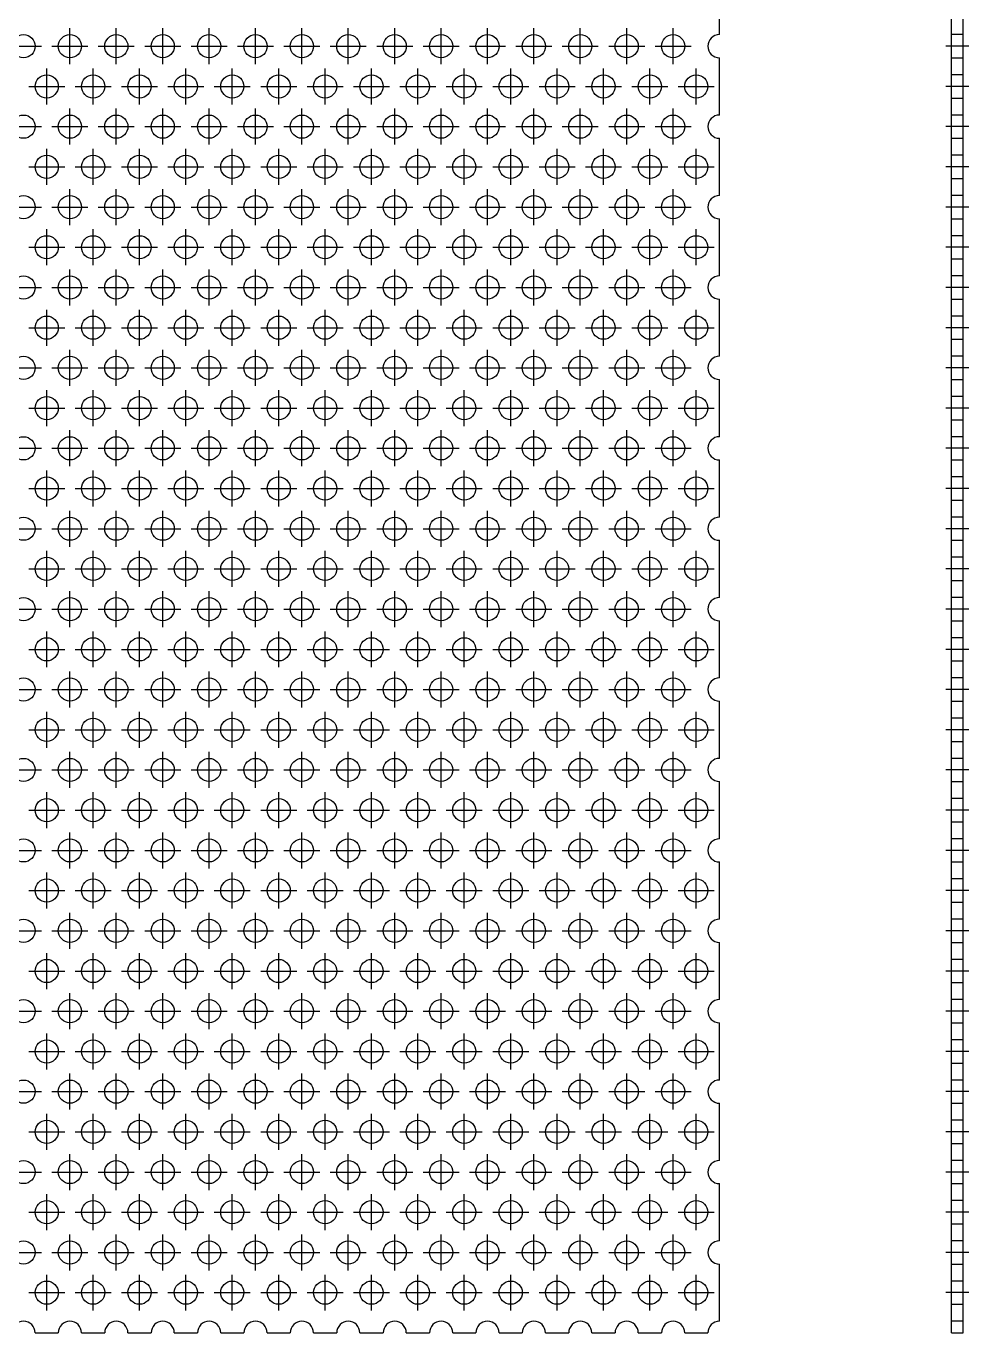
# Model space of a CAD drawing. Extents: x 0 to 161, y -8 to 124.
# Drawn here: x 120.1 to 160.8, y 10 to 66.3 of the extents above; entities that cross this region are included whole.
import ezdxf

# ---------------------------------------------------------------- set-up
doc = ezdxf.new("R2010")
doc.units = 0
doc.header["$LTSCALE"] = 0.5
doc.linetypes.add('CENTER', pattern=[50.8, 31.75, -6.35, 6.35, -6.35])
doc.linetypes.add('DASHED', pattern=[19.05, 12.7, -6.35])
for name, color, linetype in [('MSM_CENTER', 1, 'CENTER'), ('MSM_CONTINUOUS', 7, 'CONTINUOUS'), ('MSM_DASHED', 4, 'DASHED')]:
    doc.layers.add(name, color=color, linetype=linetype)

msp = doc.modelspace()

# ---------------------------------------------------------------- linework, layer by layer
at = {"layer": 'MSM_CENTER'}
for p, q in [((122, 64.651), (122, 66.201)), ((124, 64.651), (124, 66.201)), ((126, 64.651), (126, 66.201)), ((128, 64.651), (128, 66.201)), ((130, 64.651), (130, 66.201)), ((132, 64.651), (132, 66.201)), ((134, 64.651), (134, 66.201)), ((136, 64.651), (136, 66.201)), ((138, 64.651), (138, 66.201)), ((140, 64.651), (140, 66.201)), ((142, 64.651), (142, 66.201)), ((144, 64.651), (144, 66.201)), ((146, 64.651), (146, 66.201)), ((148, 64.651), (148, 66.201)), ((119.225, 65.426), (120.775, 65.426)), ((121.225, 65.426), (122.775, 65.426)), ((123.225, 65.426), (124.775, 65.426)), ((125.225, 65.426), (126.775, 65.426)), ((127.225, 65.426), (128.775, 65.426)), ((129.225, 65.426), (130.775, 65.426)), ((131.225, 65.426), (132.775, 65.426)), ((133.225, 65.426), (134.775, 65.426)), ((135.225, 65.426), (136.775, 65.426)), ((137.225, 65.426), (138.775, 65.426)), ((139.225, 65.426), (140.775, 65.426)), ((141.225, 65.426), (142.775, 65.426)), ((143.225, 65.426), (144.775, 65.426)), ((145.225, 65.426), (146.775, 65.426)), ((147.225, 65.426), (148.775, 65.426)), ((160.75, 65.426), (159.75, 65.426)), ((121, 62.919), (121, 64.469)), ((123, 62.919), (123, 64.469)), ((125, 62.919), (125, 64.469)), ((127, 62.919), (127, 64.469)), ((129, 62.919), (129, 64.469)), ((131, 62.919), (131, 64.469)), ((133, 62.919), (133, 64.469)), ((135, 62.919), (135, 64.469)), ((137, 62.919), (137, 64.469)), ((139, 62.919), (139, 64.469)), ((141, 62.919), (141, 64.469)), ((143, 62.919), (143, 64.469)), ((145, 62.919), (145, 64.469)), ((147, 62.919), (147, 64.469)), ((149, 62.919), (149, 64.469)), ((120.225, 63.694), (121.775, 63.694)), ((122.225, 63.694), (123.775, 63.694)), ((124.225, 63.694), (125.775, 63.694)), ((126.225, 63.694), (127.775, 63.694)), ((128.225, 63.694), (129.775, 63.694)), ((130.225, 63.694), (131.775, 63.694)), ((132.225, 63.694), (133.775, 63.694)), ((134.225, 63.694), (135.775, 63.694)), ((136.225, 63.694), (137.775, 63.694)), ((138.225, 63.694), (139.775, 63.694)), ((140.225, 63.694), (141.775, 63.694)), ((142.225, 63.694), (143.775, 63.694)), ((144.225, 63.694), (145.775, 63.694)), ((146.225, 63.694), (147.775, 63.694)), ((148.225, 63.694), (149.775, 63.694)), ((160.75, 63.694), (159.75, 63.694)), ((122, 61.187), (122, 62.737)), ((124, 61.187), (124, 62.737)), ((126, 61.187), (126, 62.737)), ((128, 61.187), (128, 62.737)), ((130, 61.187), (130, 62.737)), ((132, 61.187), (132, 62.737)), ((134, 61.187), (134, 62.737)), ((136, 61.187), (136, 62.737)), ((138, 61.187), (138, 62.737)), ((140, 61.187), (140, 62.737)), ((142, 61.187), (142, 62.737)), ((144, 61.187), (144, 62.737)), ((146, 61.187), (146, 62.737)), ((148, 61.187), (148, 62.737)), ((119.225, 61.962), (120.775, 61.962)), ((121.225, 61.962), (122.775, 61.962)), ((123.225, 61.962), (124.775, 61.962)), ((125.225, 61.962), (126.775, 61.962)), ((127.225, 61.962), (128.775, 61.962)), ((129.225, 61.962), (130.775, 61.962)), ((131.225, 61.962), (132.775, 61.962)), ((133.225, 61.962), (134.775, 61.962)), ((135.225, 61.962), (136.775, 61.962)), ((137.225, 61.962), (138.775, 61.962)), ((139.225, 61.962), (140.775, 61.962)), ((141.225, 61.962), (142.775, 61.962)), ((143.225, 61.962), (144.775, 61.962)), ((145.225, 61.962), (146.775, 61.962)), ((147.225, 61.962), (148.775, 61.962)), ((160.75, 61.962), (159.75, 61.962)), ((121, 59.454), (121, 61.004)), ((123, 59.454), (123, 61.004)), ((125, 59.454), (125, 61.004)), ((127, 59.454), (127, 61.004)), ((129, 59.454), (129, 61.004)), ((131, 59.454), (131, 61.004)), ((133, 59.454), (133, 61.004)), ((135, 59.454), (135, 61.004)), ((137, 59.454), (137, 61.004)), ((139, 59.454), (139, 61.004)), ((141, 59.454), (141, 61.004)), ((143, 59.454), (143, 61.004)), ((145, 59.454), (145, 61.004)), ((147, 59.454), (147, 61.004)), ((149, 59.454), (149, 61.004)), ((120.225, 60.229), (121.775, 60.229)), ((122.225, 60.229), (123.775, 60.229)), ((124.225, 60.229), (125.775, 60.229)), ((126.225, 60.229), (127.775, 60.229)), ((128.225, 60.229), (129.775, 60.229)), ((130.225, 60.229), (131.775, 60.229)), ((132.225, 60.229), (133.775, 60.229)), ((134.225, 60.229), (135.775, 60.229)), ((136.225, 60.229), (137.775, 60.229)), ((138.225, 60.229), (139.775, 60.229)), ((140.225, 60.229), (141.775, 60.229)), ((142.225, 60.229), (143.775, 60.229)), ((144.225, 60.229), (145.775, 60.229)), ((146.225, 60.229), (147.775, 60.229)), ((148.225, 60.229), (149.775, 60.229)), ((160.75, 60.229), (159.75, 60.229)), ((122, 57.722), (122, 59.272)), ((124, 57.722), (124, 59.272)), ((126, 57.722), (126, 59.272)), ((128, 57.722), (128, 59.272)), ((130, 57.722), (130, 59.272)), ((132, 57.722), (132, 59.272)), ((134, 57.722), (134, 59.272)), ((136, 57.722), (136, 59.272)), ((138, 57.722), (138, 59.272)), ((140, 57.722), (140, 59.272)), ((142, 57.722), (142, 59.272)), ((144, 57.722), (144, 59.272)), ((146, 57.722), (146, 59.272)), ((148, 57.722), (148, 59.272)), ((119.225, 58.497), (120.775, 58.497)), ((121.225, 58.497), (122.775, 58.497)), ((123.225, 58.497), (124.775, 58.497)), ((125.225, 58.497), (126.775, 58.497)), ((127.225, 58.497), (128.775, 58.497)), ((129.225, 58.497), (130.775, 58.497)), ((131.225, 58.497), (132.775, 58.497)), ((133.225, 58.497), (134.775, 58.497)), ((135.225, 58.497), (136.775, 58.497)), ((137.225, 58.497), (138.775, 58.497)), ((139.225, 58.497), (140.775, 58.497)), ((141.225, 58.497), (142.775, 58.497)), ((143.225, 58.497), (144.775, 58.497)), ((145.225, 58.497), (146.775, 58.497)), ((147.225, 58.497), (148.775, 58.497)), ((160.75, 58.497), (159.75, 58.497)), ((121, 55.99), (121, 57.54)), ((123, 55.99), (123, 57.54)), ((125, 55.99), (125, 57.54)), ((127, 55.99), (127, 57.54)), ((129, 55.99), (129, 57.54)), ((131, 55.99), (131, 57.54)), ((133, 55.99), (133, 57.54)), ((135, 55.99), (135, 57.54)), ((137, 55.99), (137, 57.54)), ((139, 55.99), (139, 57.54)), ((141, 55.99), (141, 57.54)), ((143, 55.99), (143, 57.54)), ((145, 55.99), (145, 57.54)), ((147, 55.99), (147, 57.54)), ((149, 55.99), (149, 57.54)), ((120.225, 56.765), (121.775, 56.765)), ((122.225, 56.765), (123.775, 56.765)), ((124.225, 56.765), (125.775, 56.765)), ((126.225, 56.765), (127.775, 56.765)), ((128.225, 56.765), (129.775, 56.765)), ((130.225, 56.765), (131.775, 56.765)), ((132.225, 56.765), (133.775, 56.765)), ((134.225, 56.765), (135.775, 56.765)), ((136.225, 56.765), (137.775, 56.765)), ((138.225, 56.765), (139.775, 56.765)), ((140.225, 56.765), (141.775, 56.765)), ((142.225, 56.765), (143.775, 56.765)), ((144.225, 56.765), (145.775, 56.765)), ((146.225, 56.765), (147.775, 56.765)), ((148.225, 56.765), (149.775, 56.765)), ((160.75, 56.765), (159.75, 56.765)), ((122, 54.258), (122, 55.808)), ((124, 54.258), (124, 55.808)), ((126, 54.258), (126, 55.808)), ((128, 54.258), (128, 55.808)), ((130, 54.258), (130, 55.808)), ((132, 54.258), (132, 55.808)), ((134, 54.258), (134, 55.808)), ((136, 54.258), (136, 55.808)), ((138, 54.258), (138, 55.808)), ((140, 54.258), (140, 55.808)), ((142, 54.258), (142, 55.808)), ((144, 54.258), (144, 55.808)), ((146, 54.258), (146, 55.808)), ((148, 54.258), (148, 55.808)), ((119.225, 55.033), (120.775, 55.033)), ((121.225, 55.033), (122.775, 55.033)), ((123.225, 55.033), (124.775, 55.033)), ((125.225, 55.033), (126.775, 55.033)), ((127.225, 55.033), (128.775, 55.033)), ((129.225, 55.033), (130.775, 55.033)), ((131.225, 55.033), (132.775, 55.033)), ((133.225, 55.033), (134.775, 55.033)), ((135.225, 55.033), (136.775, 55.033)), ((137.225, 55.033), (138.775, 55.033)), ((139.225, 55.033), (140.775, 55.033)), ((141.225, 55.033), (142.775, 55.033)), ((143.225, 55.033), (144.775, 55.033)), ((145.225, 55.033), (146.775, 55.033)), ((147.225, 55.033), (148.775, 55.033)), ((160.75, 55.033), (159.75, 55.033)), ((121, 52.526), (121, 54.076)), ((123, 52.526), (123, 54.076)), ((125, 52.526), (125, 54.076)), ((127, 52.526), (127, 54.076)), ((129, 52.526), (129, 54.076)), ((131, 52.526), (131, 54.076)), ((133, 52.526), (133, 54.076)), ((135, 52.526), (135, 54.076)), ((137, 52.526), (137, 54.076)), ((139, 52.526), (139, 54.076)), ((141, 52.526), (141, 54.076)), ((143, 52.526), (143, 54.076)), ((145, 52.526), (145, 54.076)), ((147, 52.526), (147, 54.076)), ((149, 52.526), (149, 54.076)), ((120.225, 53.301), (121.775, 53.301)), ((122.225, 53.301), (123.775, 53.301)), ((124.225, 53.301), (125.775, 53.301)), ((126.225, 53.301), (127.775, 53.301)), ((128.225, 53.301), (129.775, 53.301)), ((130.225, 53.301), (131.775, 53.301)), ((132.225, 53.301), (133.775, 53.301)), ((134.225, 53.301), (135.775, 53.301)), ((136.225, 53.301), (137.775, 53.301)), ((138.225, 53.301), (139.775, 53.301)), ((140.225, 53.301), (141.775, 53.301)), ((142.225, 53.301), (143.775, 53.301)), ((144.225, 53.301), (145.775, 53.301)), ((146.225, 53.301), (147.775, 53.301)), ((148.225, 53.301), (149.775, 53.301)), ((160.75, 53.301), (159.75, 53.301)), ((122, 50.794), (122, 52.344)), ((124, 50.794), (124, 52.344)), ((126, 50.794), (126, 52.344)), ((128, 50.794), (128, 52.344)), ((130, 50.794), (130, 52.344)), ((132, 50.794), (132, 52.344)), ((134, 50.794), (134, 52.344)), ((136, 50.794), (136, 52.344)), ((138, 50.794), (138, 52.344)), ((140, 50.794), (140, 52.344)), ((142, 50.794), (142, 52.344)), ((144, 50.794), (144, 52.344)), ((146, 50.794), (146, 52.344)), ((148, 50.794), (148, 52.344)), ((119.225, 51.569), (120.775, 51.569)), ((121.225, 51.569), (122.775, 51.569)), ((123.225, 51.569), (124.775, 51.569)), ((125.225, 51.569), (126.775, 51.569)), ((127.225, 51.569), (128.775, 51.569)), ((129.225, 51.569), (130.775, 51.569)), ((131.225, 51.569), (132.775, 51.569)), ((133.225, 51.569), (134.775, 51.569)), ((135.225, 51.569), (136.775, 51.569)), ((137.225, 51.569), (138.775, 51.569)), ((139.225, 51.569), (140.775, 51.569)), ((141.225, 51.569), (142.775, 51.569)), ((143.225, 51.569), (144.775, 51.569)), ((145.225, 51.569), (146.775, 51.569)), ((147.225, 51.569), (148.775, 51.569)), ((160.75, 51.569), (159.75, 51.569)), ((121, 49.062), (121, 50.612)), ((123, 49.062), (123, 50.612)), ((125, 49.062), (125, 50.612)), ((127, 49.062), (127, 50.612)), ((129, 49.062), (129, 50.612)), ((131, 49.062), (131, 50.612)), ((133, 49.062), (133, 50.612)), ((135, 49.062), (135, 50.612)), ((137, 49.062), (137, 50.612)), ((139, 49.062), (139, 50.612)), ((141, 49.062), (141, 50.612)), ((143, 49.062), (143, 50.612)), ((145, 49.062), (145, 50.612)), ((147, 49.062), (147, 50.612)), ((149, 49.062), (149, 50.612)), ((120.225, 49.837), (121.775, 49.837)), ((122.225, 49.837), (123.775, 49.837)), ((124.225, 49.837), (125.775, 49.837)), ((126.225, 49.837), (127.775, 49.837)), ((128.225, 49.837), (129.775, 49.837)), ((130.225, 49.837), (131.775, 49.837)), ((132.225, 49.837), (133.775, 49.837)), ((134.225, 49.837), (135.775, 49.837)), ((136.225, 49.837), (137.775, 49.837)), ((138.225, 49.837), (139.775, 49.837)), ((140.225, 49.837), (141.775, 49.837)), ((142.225, 49.837), (143.775, 49.837)), ((144.225, 49.837), (145.775, 49.837)), ((146.225, 49.837), (147.775, 49.837)), ((148.225, 49.837), (149.775, 49.837)), ((160.75, 49.837), (159.75, 49.837)), ((122, 47.33), (122, 48.88)), ((124, 47.33), (124, 48.88)), ((126, 47.33), (126, 48.88)), ((128, 47.33), (128, 48.88)), ((130, 47.33), (130, 48.88)), ((132, 47.33), (132, 48.88)), ((134, 47.33), (134, 48.88)), ((136, 47.33), (136, 48.88)), ((138, 47.33), (138, 48.88)), ((140, 47.33), (140, 48.88)), ((142, 47.33), (142, 48.88)), ((144, 47.33), (144, 48.88)), ((146, 47.33), (146, 48.88)), ((148, 47.33), (148, 48.88)), ((119.225, 48.105), (120.775, 48.105)), ((121.225, 48.105), (122.775, 48.105)), ((123.225, 48.105), (124.775, 48.105)), ((125.225, 48.105), (126.775, 48.105)), ((127.225, 48.105), (128.775, 48.105)), ((129.225, 48.105), (130.775, 48.105)), ((131.225, 48.105), (132.775, 48.105)), ((133.225, 48.105), (134.775, 48.105)), ((135.225, 48.105), (136.775, 48.105)), ((137.225, 48.105), (138.775, 48.105)), ((139.225, 48.105), (140.775, 48.105)), ((141.225, 48.105), (142.775, 48.105)), ((143.225, 48.105), (144.775, 48.105)), ((145.225, 48.105), (146.775, 48.105)), ((147.225, 48.105), (148.775, 48.105)), ((160.75, 48.105), (159.75, 48.105)), ((121, 45.598), (121, 47.148)), ((123, 45.598), (123, 47.148)), ((125, 45.598), (125, 47.148)), ((127, 45.598), (127, 47.148)), ((129, 45.598), (129, 47.148)), ((131, 45.598), (131, 47.148)), ((133, 45.598), (133, 47.148)), ((135, 45.598), (135, 47.148)), ((137, 45.598), (137, 47.148)), ((139, 45.598), (139, 47.148)), ((141, 45.598), (141, 47.148)), ((143, 45.598), (143, 47.148)), ((145, 45.598), (145, 47.148)), ((147, 45.598), (147, 47.148)), ((149, 45.598), (149, 47.148)), ((120.225, 46.373), (121.775, 46.373)), ((122.225, 46.373), (123.775, 46.373)), ((124.225, 46.373), (125.775, 46.373)), ((126.225, 46.373), (127.775, 46.373)), ((128.225, 46.373), (129.775, 46.373)), ((130.225, 46.373), (131.775, 46.373)), ((132.225, 46.373), (133.775, 46.373)), ((134.225, 46.373), (135.775, 46.373)), ((136.225, 46.373), (137.775, 46.373)), ((138.225, 46.373), (139.775, 46.373)), ((140.225, 46.373), (141.775, 46.373)), ((142.225, 46.373), (143.775, 46.373)), ((144.225, 46.373), (145.775, 46.373)), ((146.225, 46.373), (147.775, 46.373)), ((148.225, 46.373), (149.775, 46.373)), ((160.75, 46.373), (159.75, 46.373)), ((122, 43.866), (122, 45.416)), ((124, 43.866), (124, 45.416)), ((126, 43.866), (126, 45.416)), ((128, 43.866), (128, 45.416)), ((130, 43.866), (130, 45.416)), ((132, 43.866), (132, 45.416)), ((134, 43.866), (134, 45.416)), ((136, 43.866), (136, 45.416)), ((138, 43.866), (138, 45.416)), ((140, 43.866), (140, 45.416)), ((142, 43.866), (142, 45.416)), ((144, 43.866), (144, 45.416)), ((146, 43.866), (146, 45.416)), ((148, 43.866), (148, 45.416)), ((119.225, 44.641), (120.775, 44.641)), ((121.225, 44.641), (122.775, 44.641)), ((123.225, 44.641), (124.775, 44.641)), ((125.225, 44.641), (126.775, 44.641)), ((127.225, 44.641), (128.775, 44.641)), ((129.225, 44.641), (130.775, 44.641)), ((131.225, 44.641), (132.775, 44.641)), ((133.225, 44.641), (134.775, 44.641)), ((135.225, 44.641), (136.775, 44.641)), ((137.225, 44.641), (138.775, 44.641)), ((139.225, 44.641), (140.775, 44.641)), ((141.225, 44.641), (142.775, 44.641)), ((143.225, 44.641), (144.775, 44.641)), ((145.225, 44.641), (146.775, 44.641)), ((147.225, 44.641), (148.775, 44.641)), ((160.75, 44.641), (159.75, 44.641)), ((121, 42.134), (121, 43.684)), ((123, 42.134), (123, 43.684)), ((125, 42.134), (125, 43.684)), ((127, 42.134), (127, 43.684)), ((129, 42.134), (129, 43.684)), ((131, 42.134), (131, 43.684)), ((133, 42.134), (133, 43.684)), ((135, 42.134), (135, 43.684)), ((137, 42.134), (137, 43.684)), ((139, 42.134), (139, 43.684)), ((141, 42.134), (141, 43.684)), ((143, 42.134), (143, 43.684)), ((145, 42.134), (145, 43.684)), ((147, 42.134), (147, 43.684)), ((149, 42.134), (149, 43.684)), ((120.225, 42.909), (121.775, 42.909)), ((122.225, 42.909), (123.775, 42.909)), ((124.225, 42.909), (125.775, 42.909)), ((126.225, 42.909), (127.775, 42.909)), ((128.225, 42.909), (129.775, 42.909)), ((130.225, 42.909), (131.775, 42.909)), ((132.225, 42.909), (133.775, 42.909)), ((134.225, 42.909), (135.775, 42.909)), ((136.225, 42.909), (137.775, 42.909)), ((138.225, 42.909), (139.775, 42.909)), ((140.225, 42.909), (141.775, 42.909)), ((142.225, 42.909), (143.775, 42.909)), ((144.225, 42.909), (145.775, 42.909)), ((146.225, 42.909), (147.775, 42.909)), ((148.225, 42.909), (149.775, 42.909)), ((160.75, 42.909), (159.75, 42.909)), ((122, 40.402), (122, 41.952)), ((124, 40.402), (124, 41.952)), ((126, 40.402), (126, 41.952)), ((128, 40.402), (128, 41.952)), ((130, 40.402), (130, 41.952)), ((132, 40.402), (132, 41.952)), ((134, 40.402), (134, 41.952)), ((136, 40.402), (136, 41.952)), ((138, 40.402), (138, 41.952)), ((140, 40.402), (140, 41.952)), ((142, 40.402), (142, 41.952)), ((144, 40.402), (144, 41.952)), ((146, 40.402), (146, 41.952)), ((148, 40.402), (148, 41.952)), ((119.225, 41.177), (120.775, 41.177)), ((121.225, 41.177), (122.775, 41.177)), ((123.225, 41.177), (124.775, 41.177)), ((125.225, 41.177), (126.775, 41.177)), ((127.225, 41.177), (128.775, 41.177)), ((129.225, 41.177), (130.775, 41.177)), ((131.225, 41.177), (132.775, 41.177)), ((133.225, 41.177), (134.775, 41.177)), ((135.225, 41.177), (136.775, 41.177)), ((137.225, 41.177), (138.775, 41.177)), ((139.225, 41.177), (140.775, 41.177)), ((141.225, 41.177), (142.775, 41.177)), ((143.225, 41.177), (144.775, 41.177)), ((145.225, 41.177), (146.775, 41.177)), ((147.225, 41.177), (148.775, 41.177)), ((160.75, 41.177), (159.75, 41.177)), ((121, 38.67), (121, 40.22)), ((123, 38.67), (123, 40.22)), ((125, 38.67), (125, 40.22)), ((127, 38.67), (127, 40.22)), ((129, 38.67), (129, 40.22)), ((131, 38.67), (131, 40.22)), ((133, 38.67), (133, 40.22)), ((135, 38.67), (135, 40.22)), ((137, 38.67), (137, 40.22)), ((139, 38.67), (139, 40.22)), ((141, 38.67), (141, 40.22)), ((143, 38.67), (143, 40.22)), ((145, 38.67), (145, 40.22)), ((147, 38.67), (147, 40.22)), ((149, 38.67), (149, 40.22)), ((120.225, 39.445), (121.775, 39.445)), ((122.225, 39.445), (123.775, 39.445)), ((124.225, 39.445), (125.775, 39.445)), ((126.225, 39.445), (127.775, 39.445)), ((128.225, 39.445), (129.775, 39.445)), ((130.225, 39.445), (131.775, 39.445)), ((132.225, 39.445), (133.775, 39.445)), ((134.225, 39.445), (135.775, 39.445)), ((136.225, 39.445), (137.775, 39.445)), ((138.225, 39.445), (139.775, 39.445)), ((140.225, 39.445), (141.775, 39.445)), ((142.225, 39.445), (143.775, 39.445)), ((144.225, 39.445), (145.775, 39.445)), ((146.225, 39.445), (147.775, 39.445)), ((148.225, 39.445), (149.775, 39.445)), ((160.75, 39.445), (159.75, 39.445)), ((122, 36.938), (122, 38.488)), ((124, 36.938), (124, 38.488)), ((126, 36.938), (126, 38.488)), ((128, 36.938), (128, 38.488)), ((130, 36.938), (130, 38.488)), ((132, 36.938), (132, 38.488)), ((134, 36.938), (134, 38.488)), ((136, 36.938), (136, 38.488)), ((138, 36.938), (138, 38.488)), ((140, 36.938), (140, 38.488)), ((142, 36.938), (142, 38.488)), ((144, 36.938), (144, 38.488)), ((146, 36.938), (146, 38.488)), ((148, 36.938), (148, 38.488)), ((119.225, 37.713), (120.775, 37.713)), ((121.225, 37.713), (122.775, 37.713)), ((123.225, 37.713), (124.775, 37.713)), ((125.225, 37.713), (126.775, 37.713)), ((127.225, 37.713), (128.775, 37.713)), ((129.225, 37.713), (130.775, 37.713)), ((131.225, 37.713), (132.775, 37.713)), ((133.225, 37.713), (134.775, 37.713)), ((135.225, 37.713), (136.775, 37.713)), ((137.225, 37.713), (138.775, 37.713)), ((139.225, 37.713), (140.775, 37.713)), ((141.225, 37.713), (142.775, 37.713)), ((143.225, 37.713), (144.775, 37.713)), ((145.225, 37.713), (146.775, 37.713)), ((147.225, 37.713), (148.775, 37.713)), ((160.75, 37.713), (159.75, 37.713)), ((121, 35.206), (121, 36.756)), ((123, 35.206), (123, 36.756)), ((125, 35.206), (125, 36.756)), ((127, 35.206), (127, 36.756)), ((129, 35.206), (129, 36.756)), ((131, 35.206), (131, 36.756)), ((133, 35.206), (133, 36.756)), ((135, 35.206), (135, 36.756)), ((137, 35.206), (137, 36.756)), ((139, 35.206), (139, 36.756)), ((141, 35.206), (141, 36.756)), ((143, 35.206), (143, 36.756)), ((145, 35.206), (145, 36.756)), ((147, 35.206), (147, 36.756)), ((149, 35.206), (149, 36.756)), ((120.225, 35.981), (121.775, 35.981)), ((122.225, 35.981), (123.775, 35.981)), ((124.225, 35.981), (125.775, 35.981)), ((126.225, 35.981), (127.775, 35.981)), ((128.225, 35.981), (129.775, 35.981)), ((130.225, 35.981), (131.775, 35.981)), ((132.225, 35.981), (133.775, 35.981)), ((134.225, 35.981), (135.775, 35.981)), ((136.225, 35.981), (137.775, 35.981)), ((138.225, 35.981), (139.775, 35.981)), ((140.225, 35.981), (141.775, 35.981)), ((142.225, 35.981), (143.775, 35.981)), ((144.225, 35.981), (145.775, 35.981)), ((146.225, 35.981), (147.775, 35.981)), ((148.225, 35.981), (149.775, 35.981)), ((160.75, 35.981), (159.75, 35.981)), ((122, 33.474), (122, 35.024)), ((124, 33.474), (124, 35.024)), ((126, 33.474), (126, 35.024)), ((128, 33.474), (128, 35.024)), ((130, 33.474), (130, 35.024)), ((132, 33.474), (132, 35.024)), ((134, 33.474), (134, 35.024)), ((136, 33.474), (136, 35.024)), ((138, 33.474), (138, 35.024)), ((140, 33.474), (140, 35.024)), ((142, 33.474), (142, 35.024)), ((144, 33.474), (144, 35.024)), ((146, 33.474), (146, 35.024)), ((148, 33.474), (148, 35.024)), ((119.225, 34.249), (120.775, 34.249)), ((121.225, 34.249), (122.775, 34.249)), ((123.225, 34.249), (124.775, 34.249)), ((125.225, 34.249), (126.775, 34.249)), ((127.225, 34.249), (128.775, 34.249)), ((129.225, 34.249), (130.775, 34.249)), ((131.225, 34.249), (132.775, 34.249)), ((133.225, 34.249), (134.775, 34.249)), ((135.225, 34.249), (136.775, 34.249)), ((137.225, 34.249), (138.775, 34.249)), ((139.225, 34.249), (140.775, 34.249)), ((141.225, 34.249), (142.775, 34.249)), ((143.225, 34.249), (144.775, 34.249)), ((145.225, 34.249), (146.775, 34.249)), ((147.225, 34.249), (148.775, 34.249)), ((160.75, 34.249), (159.75, 34.249)), ((121, 31.742), (121, 33.292)), ((123, 31.742), (123, 33.292)), ((125, 31.742), (125, 33.292)), ((127, 31.742), (127, 33.292)), ((129, 31.742), (129, 33.292)), ((131, 31.742), (131, 33.292)), ((133, 31.742), (133, 33.292)), ((135, 31.742), (135, 33.292)), ((137, 31.742), (137, 33.292)), ((139, 31.742), (139, 33.292)), ((141, 31.742), (141, 33.292)), ((143, 31.742), (143, 33.292)), ((145, 31.742), (145, 33.292)), ((147, 31.742), (147, 33.292)), ((149, 31.742), (149, 33.292)), ((120.225, 32.517), (121.775, 32.517)), ((122.225, 32.517), (123.775, 32.517)), ((124.225, 32.517), (125.775, 32.517)), ((126.225, 32.517), (127.775, 32.517)), ((128.225, 32.517), (129.775, 32.517)), ((130.225, 32.517), (131.775, 32.517)), ((132.225, 32.517), (133.775, 32.517)), ((134.225, 32.517), (135.775, 32.517)), ((136.225, 32.517), (137.775, 32.517)), ((138.225, 32.517), (139.775, 32.517)), ((140.225, 32.517), (141.775, 32.517)), ((142.225, 32.517), (143.775, 32.517)), ((144.225, 32.517), (145.775, 32.517)), ((146.225, 32.517), (147.775, 32.517)), ((148.225, 32.517), (149.775, 32.517)), ((160.75, 32.517), (159.75, 32.517)), ((122, 30.01), (122, 31.56)), ((124, 30.01), (124, 31.56)), ((126, 30.01), (126, 31.56)), ((128, 30.01), (128, 31.56)), ((130, 30.01), (130, 31.56)), ((132, 30.01), (132, 31.56)), ((134, 30.01), (134, 31.56)), ((136, 30.01), (136, 31.56)), ((138, 30.01), (138, 31.56)), ((140, 30.01), (140, 31.56)), ((142, 30.01), (142, 31.56)), ((144, 30.01), (144, 31.56)), ((146, 30.01), (146, 31.56)), ((148, 30.01), (148, 31.56)), ((119.225, 30.785), (120.775, 30.785)), ((121.225, 30.785), (122.775, 30.785)), ((123.225, 30.785), (124.775, 30.785)), ((125.225, 30.785), (126.775, 30.785)), ((127.225, 30.785), (128.775, 30.785)), ((129.225, 30.785), (130.775, 30.785)), ((131.225, 30.785), (132.775, 30.785)), ((133.225, 30.785), (134.775, 30.785)), ((135.225, 30.785), (136.775, 30.785)), ((137.225, 30.785), (138.775, 30.785)), ((139.225, 30.785), (140.775, 30.785)), ((141.225, 30.785), (142.775, 30.785)), ((143.225, 30.785), (144.775, 30.785)), ((145.225, 30.785), (146.775, 30.785)), ((147.225, 30.785), (148.775, 30.785)), ((160.75, 30.785), (159.75, 30.785)), ((121, 28.278), (121, 29.828)), ((123, 28.278), (123, 29.828)), ((125, 28.278), (125, 29.828)), ((127, 28.278), (127, 29.828)), ((129, 28.278), (129, 29.828)), ((131, 28.278), (131, 29.828)), ((133, 28.278), (133, 29.828)), ((135, 28.278), (135, 29.828)), ((137, 28.278), (137, 29.828)), ((139, 28.278), (139, 29.828)), ((141, 28.278), (141, 29.828)), ((143, 28.278), (143, 29.828)), ((145, 28.278), (145, 29.828)), ((147, 28.278), (147, 29.828)), ((149, 28.278), (149, 29.828)), ((120.225, 29.053), (121.775, 29.053)), ((122.225, 29.053), (123.775, 29.053)), ((124.225, 29.053), (125.775, 29.053)), ((126.225, 29.053), (127.775, 29.053)), ((128.225, 29.053), (129.775, 29.053)), ((130.225, 29.053), (131.775, 29.053)), ((132.225, 29.053), (133.775, 29.053)), ((134.225, 29.053), (135.775, 29.053)), ((136.225, 29.053), (137.775, 29.053)), ((138.225, 29.053), (139.775, 29.053)), ((140.225, 29.053), (141.775, 29.053)), ((142.225, 29.053), (143.775, 29.053)), ((144.225, 29.053), (145.775, 29.053)), ((146.225, 29.053), (147.775, 29.053)), ((148.225, 29.053), (149.775, 29.053)), ((160.75, 29.053), (159.75, 29.053)), ((122, 26.546), (122, 28.096)), ((124, 26.546), (124, 28.096)), ((126, 26.546), (126, 28.096)), ((128, 26.546), (128, 28.096)), ((130, 26.546), (130, 28.096)), ((132, 26.546), (132, 28.096)), ((134, 26.546), (134, 28.096)), ((136, 26.546), (136, 28.096)), ((138, 26.546), (138, 28.096)), ((140, 26.546), (140, 28.096)), ((142, 26.546), (142, 28.096)), ((144, 26.546), (144, 28.096)), ((146, 26.546), (146, 28.096)), ((148, 26.546), (148, 28.096)), ((119.225, 27.321), (120.775, 27.321)), ((121.225, 27.321), (122.775, 27.321)), ((123.225, 27.321), (124.775, 27.321)), ((125.225, 27.321), (126.775, 27.321)), ((127.225, 27.321), (128.775, 27.321)), ((129.225, 27.321), (130.775, 27.321)), ((131.225, 27.321), (132.775, 27.321)), ((133.225, 27.321), (134.775, 27.321)), ((135.225, 27.321), (136.775, 27.321)), ((137.225, 27.321), (138.775, 27.321)), ((139.225, 27.321), (140.775, 27.321)), ((141.225, 27.321), (142.775, 27.321)), ((143.225, 27.321), (144.775, 27.321)), ((145.225, 27.321), (146.775, 27.321)), ((147.225, 27.321), (148.775, 27.321)), ((160.75, 27.321), (159.75, 27.321)), ((121, 24.813), (121, 26.363)), ((123, 24.813), (123, 26.363)), ((125, 24.813), (125, 26.363)), ((127, 24.813), (127, 26.363)), ((129, 24.813), (129, 26.363)), ((131, 24.813), (131, 26.363)), ((133, 24.813), (133, 26.363)), ((135, 24.813), (135, 26.363)), ((137, 24.813), (137, 26.363)), ((139, 24.813), (139, 26.363)), ((141, 24.813), (141, 26.363)), ((143, 24.813), (143, 26.363)), ((145, 24.813), (145, 26.363)), ((147, 24.813), (147, 26.363)), ((149, 24.813), (149, 26.363)), ((120.225, 25.588), (121.775, 25.588)), ((122.225, 25.588), (123.775, 25.588)), ((124.225, 25.588), (125.775, 25.588)), ((126.225, 25.588), (127.775, 25.588)), ((128.225, 25.588), (129.775, 25.588)), ((130.225, 25.588), (131.775, 25.588)), ((132.225, 25.588), (133.775, 25.588)), ((134.225, 25.588), (135.775, 25.588)), ((136.225, 25.588), (137.775, 25.588)), ((138.225, 25.588), (139.775, 25.588)), ((140.225, 25.588), (141.775, 25.588)), ((142.225, 25.588), (143.775, 25.588)), ((144.225, 25.588), (145.775, 25.588)), ((146.225, 25.588), (147.775, 25.588)), ((148.225, 25.588), (149.775, 25.588)), ((160.75, 25.588), (159.75, 25.588)), ((122, 23.081), (122, 24.631)), ((124, 23.081), (124, 24.631)), ((126, 23.081), (126, 24.631)), ((128, 23.081), (128, 24.631)), ((130, 23.081), (130, 24.631)), ((132, 23.081), (132, 24.631)), ((134, 23.081), (134, 24.631)), ((136, 23.081), (136, 24.631)), ((138, 23.081), (138, 24.631)), ((140, 23.081), (140, 24.631)), ((142, 23.081), (142, 24.631)), ((144, 23.081), (144, 24.631)), ((146, 23.081), (146, 24.631)), ((148, 23.081), (148, 24.631)), ((119.225, 23.856), (120.775, 23.856)), ((121.225, 23.856), (122.775, 23.856)), ((123.225, 23.856), (124.775, 23.856)), ((125.225, 23.856), (126.775, 23.856)), ((127.225, 23.856), (128.775, 23.856)), ((129.225, 23.856), (130.775, 23.856)), ((131.225, 23.856), (132.775, 23.856)), ((133.225, 23.856), (134.775, 23.856)), ((135.225, 23.856), (136.775, 23.856)), ((137.225, 23.856), (138.775, 23.856)), ((139.225, 23.856), (140.775, 23.856)), ((141.225, 23.856), (142.775, 23.856)), ((143.225, 23.856), (144.775, 23.856)), ((145.225, 23.856), (146.775, 23.856)), ((147.225, 23.856), (148.775, 23.856)), ((160.75, 23.856), (159.75, 23.856)), ((121, 21.349), (121, 22.899)), ((123, 21.349), (123, 22.899)), ((125, 21.349), (125, 22.899)), ((127, 21.349), (127, 22.899)), ((129, 21.349), (129, 22.899)), ((131, 21.349), (131, 22.899)), ((133, 21.349), (133, 22.899)), ((135, 21.349), (135, 22.899)), ((137, 21.349), (137, 22.899)), ((139, 21.349), (139, 22.899)), ((141, 21.349), (141, 22.899)), ((143, 21.349), (143, 22.899)), ((145, 21.349), (145, 22.899)), ((147, 21.349), (147, 22.899)), ((149, 21.349), (149, 22.899)), ((120.225, 22.124), (121.775, 22.124)), ((122.225, 22.124), (123.775, 22.124)), ((124.225, 22.124), (125.775, 22.124)), ((126.225, 22.124), (127.775, 22.124)), ((128.225, 22.124), (129.775, 22.124)), ((130.225, 22.124), (131.775, 22.124)), ((132.225, 22.124), (133.775, 22.124)), ((134.225, 22.124), (135.775, 22.124)), ((136.225, 22.124), (137.775, 22.124)), ((138.225, 22.124), (139.775, 22.124)), ((140.225, 22.124), (141.775, 22.124)), ((142.225, 22.124), (143.775, 22.124)), ((144.225, 22.124), (145.775, 22.124)), ((146.225, 22.124), (147.775, 22.124)), ((148.225, 22.124), (149.775, 22.124)), ((160.75, 22.124), (159.75, 22.124)), ((122, 19.617), (122, 21.167)), ((124, 19.617), (124, 21.167)), ((126, 19.617), (126, 21.167)), ((128, 19.617), (128, 21.167)), ((130, 19.617), (130, 21.167)), ((132, 19.617), (132, 21.167)), ((134, 19.617), (134, 21.167)), ((136, 19.617), (136, 21.167)), ((138, 19.617), (138, 21.167)), ((140, 19.617), (140, 21.167)), ((142, 19.617), (142, 21.167)), ((144, 19.617), (144, 21.167)), ((146, 19.617), (146, 21.167)), ((148, 19.617), (148, 21.167)), ((119.225, 20.392), (120.775, 20.392)), ((121.225, 20.392), (122.775, 20.392)), ((123.225, 20.392), (124.775, 20.392)), ((125.225, 20.392), (126.775, 20.392)), ((127.225, 20.392), (128.775, 20.392)), ((129.225, 20.392), (130.775, 20.392)), ((131.225, 20.392), (132.775, 20.392)), ((133.225, 20.392), (134.775, 20.392)), ((135.225, 20.392), (136.775, 20.392)), ((137.225, 20.392), (138.775, 20.392)), ((139.225, 20.392), (140.775, 20.392)), ((141.225, 20.392), (142.775, 20.392)), ((143.225, 20.392), (144.775, 20.392)), ((145.225, 20.392), (146.775, 20.392)), ((147.225, 20.392), (148.775, 20.392)), ((160.75, 20.392), (159.75, 20.392)), ((121, 17.885), (121, 19.435)), ((123, 17.885), (123, 19.435)), ((125, 17.885), (125, 19.435)), ((127, 17.885), (127, 19.435)), ((129, 17.885), (129, 19.435)), ((131, 17.885), (131, 19.435)), ((133, 17.885), (133, 19.435)), ((135, 17.885), (135, 19.435)), ((137, 17.885), (137, 19.435)), ((139, 17.885), (139, 19.435)), ((141, 17.885), (141, 19.435)), ((143, 17.885), (143, 19.435)), ((145, 17.885), (145, 19.435)), ((147, 17.885), (147, 19.435)), ((149, 17.885), (149, 19.435)), ((120.225, 18.66), (121.775, 18.66)), ((122.225, 18.66), (123.775, 18.66)), ((124.225, 18.66), (125.775, 18.66)), ((126.225, 18.66), (127.775, 18.66)), ((128.225, 18.66), (129.775, 18.66)), ((130.225, 18.66), (131.775, 18.66)), ((132.225, 18.66), (133.775, 18.66)), ((134.225, 18.66), (135.775, 18.66)), ((136.225, 18.66), (137.775, 18.66)), ((138.225, 18.66), (139.775, 18.66)), ((140.225, 18.66), (141.775, 18.66)), ((142.225, 18.66), (143.775, 18.66)), ((144.225, 18.66), (145.775, 18.66)), ((146.225, 18.66), (147.775, 18.66)), ((148.225, 18.66), (149.775, 18.66)), ((160.75, 18.66), (159.75, 18.66)), ((122, 16.153), (122, 17.703)), ((124, 16.153), (124, 17.703)), ((126, 16.153), (126, 17.703)), ((128, 16.153), (128, 17.703)), ((130, 16.153), (130, 17.703)), ((132, 16.153), (132, 17.703)), ((134, 16.153), (134, 17.703)), ((136, 16.153), (136, 17.703)), ((138, 16.153), (138, 17.703)), ((140, 16.153), (140, 17.703)), ((142, 16.153), (142, 17.703)), ((144, 16.153), (144, 17.703)), ((146, 16.153), (146, 17.703)), ((148, 16.153), (148, 17.703)), ((119.225, 16.928), (120.775, 16.928)), ((121.225, 16.928), (122.775, 16.928)), ((123.225, 16.928), (124.775, 16.928)), ((125.225, 16.928), (126.775, 16.928)), ((127.225, 16.928), (128.775, 16.928)), ((129.225, 16.928), (130.775, 16.928)), ((131.225, 16.928), (132.775, 16.928)), ((133.225, 16.928), (134.775, 16.928)), ((135.225, 16.928), (136.775, 16.928)), ((137.225, 16.928), (138.775, 16.928)), ((139.225, 16.928), (140.775, 16.928)), ((141.225, 16.928), (142.775, 16.928)), ((143.225, 16.928), (144.775, 16.928)), ((145.225, 16.928), (146.775, 16.928)), ((147.225, 16.928), (148.775, 16.928)), ((160.75, 16.928), (159.75, 16.928)), ((121, 14.421), (121, 15.971)), ((123, 14.421), (123, 15.971)), ((125, 14.421), (125, 15.971)), ((127, 14.421), (127, 15.971)), ((129, 14.421), (129, 15.971)), ((131, 14.421), (131, 15.971)), ((133, 14.421), (133, 15.971)), ((135, 14.421), (135, 15.971)), ((137, 14.421), (137, 15.971)), ((139, 14.421), (139, 15.971)), ((141, 14.421), (141, 15.971)), ((143, 14.421), (143, 15.971)), ((145, 14.421), (145, 15.971)), ((147, 14.421), (147, 15.971)), ((149, 14.421), (149, 15.971)), ((120.225, 15.196), (121.775, 15.196)), ((122.225, 15.196), (123.775, 15.196)), ((124.225, 15.196), (125.775, 15.196)), ((126.225, 15.196), (127.775, 15.196)), ((128.225, 15.196), (129.775, 15.196)), ((130.225, 15.196), (131.775, 15.196)), ((132.225, 15.196), (133.775, 15.196)), ((134.225, 15.196), (135.775, 15.196)), ((136.225, 15.196), (137.775, 15.196)), ((138.225, 15.196), (139.775, 15.196)), ((140.225, 15.196), (141.775, 15.196)), ((142.225, 15.196), (143.775, 15.196)), ((144.225, 15.196), (145.775, 15.196)), ((146.225, 15.196), (147.775, 15.196)), ((148.225, 15.196), (149.775, 15.196)), ((160.75, 15.196), (159.75, 15.196)), ((122, 12.689), (122, 14.239)), ((124, 12.689), (124, 14.239)), ((126, 12.689), (126, 14.239)), ((128, 12.689), (128, 14.239)), ((130, 12.689), (130, 14.239)), ((132, 12.689), (132, 14.239)), ((134, 12.689), (134, 14.239)), ((136, 12.689), (136, 14.239)), ((138, 12.689), (138, 14.239)), ((140, 12.689), (140, 14.239)), ((142, 12.689), (142, 14.239)), ((144, 12.689), (144, 14.239)), ((146, 12.689), (146, 14.239)), ((148, 12.689), (148, 14.239)), ((119.225, 13.464), (120.775, 13.464)), ((121.225, 13.464), (122.775, 13.464)), ((123.225, 13.464), (124.775, 13.464)), ((125.225, 13.464), (126.775, 13.464)), ((127.225, 13.464), (128.775, 13.464)), ((129.225, 13.464), (130.775, 13.464)), ((131.225, 13.464), (132.775, 13.464)), ((133.225, 13.464), (134.775, 13.464)), ((135.225, 13.464), (136.775, 13.464)), ((137.225, 13.464), (138.775, 13.464)), ((139.225, 13.464), (140.775, 13.464)), ((141.225, 13.464), (142.775, 13.464)), ((143.225, 13.464), (144.775, 13.464)), ((145.225, 13.464), (146.775, 13.464)), ((147.225, 13.464), (148.775, 13.464)), ((160.75, 13.464), (159.75, 13.464)), ((121, 10.957), (121, 12.507)), ((123, 10.957), (123, 12.507)), ((125, 10.957), (125, 12.507)), ((127, 10.957), (127, 12.507)), ((129, 10.957), (129, 12.507)), ((131, 10.957), (131, 12.507)), ((133, 10.957), (133, 12.507)), ((135, 10.957), (135, 12.507)), ((137, 10.957), (137, 12.507)), ((139, 10.957), (139, 12.507)), ((141, 10.957), (141, 12.507)), ((143, 10.957), (143, 12.507)), ((145, 10.957), (145, 12.507)), ((147, 10.957), (147, 12.507)), ((149, 10.957), (149, 12.507)), ((120.225, 11.732), (121.775, 11.732)), ((122.225, 11.732), (123.775, 11.732)), ((124.225, 11.732), (125.775, 11.732)), ((126.225, 11.732), (127.775, 11.732)), ((128.225, 11.732), (129.775, 11.732)), ((130.225, 11.732), (131.775, 11.732)), ((132.225, 11.732), (133.775, 11.732)), ((134.225, 11.732), (135.775, 11.732)), ((136.225, 11.732), (137.775, 11.732)), ((138.225, 11.732), (139.775, 11.732)), ((140.225, 11.732), (141.775, 11.732)), ((142.225, 11.732), (143.775, 11.732)), ((144.225, 11.732), (145.775, 11.732)), ((146.225, 11.732), (147.775, 11.732)), ((148.225, 11.732), (149.775, 11.732)), ((160.75, 11.732), (159.75, 11.732))]:
    msp.add_line(p, q, dxfattribs=at)
at = {"layer": 'MSM_CONTINUOUS'}
for p, q in [((160, 10), (160, 110)), ((160.5, 10), (160.5, 110)), ((150, 65.926), (150, 68.39)), ((150, 62.462), (150, 64.926)), ((150, 58.997), (150, 61.462)), ((150, 55.533), (150, 57.997)), ((150, 52.069), (150, 54.533)), ((150, 48.605), (150, 51.069)), ((150, 45.141), (150, 47.605)), ((150, 41.677), (150, 44.141)), ((150, 38.213), (150, 40.677)), ((150, 34.749), (150, 37.213)), ((150, 31.285), (150, 33.749)), ((150, 27.821), (150, 30.285)), ((150, 24.356), (150, 26.821)), ((150, 20.892), (150, 23.356)), ((150, 17.428), (150, 19.892)), ((150, 13.964), (150, 16.428)), ((150, 10.5), (150, 12.964)), ((120.5, 10), (121.5, 10)), ((122.5, 10), (123.5, 10)), ((124.5, 10), (125.5, 10)), ((126.5, 10), (127.5, 10)), ((128.5, 10), (129.5, 10)), ((130.5, 10), (131.5, 10)), ((132.5, 10), (133.5, 10)), ((134.5, 10), (135.5, 10)), ((136.5, 10), (137.5, 10)), ((138.5, 10), (139.5, 10)), ((140.5, 10), (141.5, 10)), ((142.5, 10), (143.5, 10)), ((144.5, 10), (145.5, 10)), ((146.5, 10), (147.5, 10)), ((148.5, 10), (149.5, 10)), ((160, 10), (160.5, 10))]:
    msp.add_line(p, q, dxfattribs=at)
for centre in [(120, 65.426), (122, 65.426), (124, 65.426), (126, 65.426), (128, 65.426), (130, 65.426), (132, 65.426), (134, 65.426), (136, 65.426), (138, 65.426), (140, 65.426), (142, 65.426), (144, 65.426), (146, 65.426), (148, 65.426), (121, 63.694), (123, 63.694), (125, 63.694), (127, 63.694), (129, 63.694), (131, 63.694), (133, 63.694), (135, 63.694), (137, 63.694), (139, 63.694), (141, 63.694), (143, 63.694), (145, 63.694), (147, 63.694), (149, 63.694), (120, 61.962), (122, 61.962), (124, 61.962), (126, 61.962), (128, 61.962), (130, 61.962), (132, 61.962), (134, 61.962), (136, 61.962), (138, 61.962), (140, 61.962), (142, 61.962), (144, 61.962), (146, 61.962), (148, 61.962), (121, 60.229), (123, 60.229), (125, 60.229), (127, 60.229), (129, 60.229), (131, 60.229), (133, 60.229), (135, 60.229), (137, 60.229), (139, 60.229), (141, 60.229), (143, 60.229), (145, 60.229), (147, 60.229), (149, 60.229), (120, 58.497), (122, 58.497), (124, 58.497), (126, 58.497), (128, 58.497), (130, 58.497), (132, 58.497), (134, 58.497), (136, 58.497), (138, 58.497), (140, 58.497), (142, 58.497), (144, 58.497), (146, 58.497), (148, 58.497), (121, 56.765), (123, 56.765), (125, 56.765), (127, 56.765), (129, 56.765), (131, 56.765), (133, 56.765), (135, 56.765), (137, 56.765), (139, 56.765), (141, 56.765), (143, 56.765), (145, 56.765), (147, 56.765), (149, 56.765), (120, 55.033), (122, 55.033), (124, 55.033), (126, 55.033), (128, 55.033), (130, 55.033), (132, 55.033), (134, 55.033), (136, 55.033), (138, 55.033), (140, 55.033), (142, 55.033), (144, 55.033), (146, 55.033), (148, 55.033), (121, 53.301), (123, 53.301), (125, 53.301), (127, 53.301), (129, 53.301), (131, 53.301), (133, 53.301), (135, 53.301), (137, 53.301), (139, 53.301), (141, 53.301), (143, 53.301), (145, 53.301), (147, 53.301), (149, 53.301), (120, 51.569), (122, 51.569), (124, 51.569), (126, 51.569), (128, 51.569), (130, 51.569), (132, 51.569), (134, 51.569), (136, 51.569), (138, 51.569), (140, 51.569), (142, 51.569), (144, 51.569), (146, 51.569), (148, 51.569), (121, 49.837), (123, 49.837), (125, 49.837), (127, 49.837), (129, 49.837), (131, 49.837), (133, 49.837), (135, 49.837), (137, 49.837), (139, 49.837), (141, 49.837), (143, 49.837), (145, 49.837), (147, 49.837), (149, 49.837), (120, 48.105), (122, 48.105), (124, 48.105), (126, 48.105), (128, 48.105), (130, 48.105), (132, 48.105), (134, 48.105), (136, 48.105), (138, 48.105), (140, 48.105), (142, 48.105), (144, 48.105), (146, 48.105), (148, 48.105), (121, 46.373), (123, 46.373), (125, 46.373), (127, 46.373), (129, 46.373), (131, 46.373), (133, 46.373), (135, 46.373), (137, 46.373), (139, 46.373), (141, 46.373), (143, 46.373), (145, 46.373), (147, 46.373), (149, 46.373), (120, 44.641), (122, 44.641), (124, 44.641), (126, 44.641), (128, 44.641), (130, 44.641), (132, 44.641), (134, 44.641), (136, 44.641), (138, 44.641), (140, 44.641), (142, 44.641), (144, 44.641), (146, 44.641), (148, 44.641), (121, 42.909), (123, 42.909), (125, 42.909), (127, 42.909), (129, 42.909), (131, 42.909), (133, 42.909), (135, 42.909), (137, 42.909), (139, 42.909), (141, 42.909), (143, 42.909), (145, 42.909), (147, 42.909), (149, 42.909), (120, 41.177), (122, 41.177), (124, 41.177), (126, 41.177), (128, 41.177), (130, 41.177), (132, 41.177), (134, 41.177), (136, 41.177), (138, 41.177), (140, 41.177), (142, 41.177), (144, 41.177), (146, 41.177), (148, 41.177), (121, 39.445), (123, 39.445), (125, 39.445), (127, 39.445), (129, 39.445), (131, 39.445), (133, 39.445), (135, 39.445), (137, 39.445), (139, 39.445), (141, 39.445), (143, 39.445), (145, 39.445), (147, 39.445), (149, 39.445), (120, 37.713), (122, 37.713), (124, 37.713), (126, 37.713), (128, 37.713), (130, 37.713), (132, 37.713), (134, 37.713), (136, 37.713), (138, 37.713), (140, 37.713), (142, 37.713), (144, 37.713), (146, 37.713), (148, 37.713), (121, 35.981), (123, 35.981), (125, 35.981), (127, 35.981), (129, 35.981), (131, 35.981), (133, 35.981), (135, 35.981), (137, 35.981), (139, 35.981), (141, 35.981), (143, 35.981), (145, 35.981), (147, 35.981), (149, 35.981), (120, 34.249), (122, 34.249), (124, 34.249), (126, 34.249), (128, 34.249), (130, 34.249), (132, 34.249), (134, 34.249), (136, 34.249), (138, 34.249), (140, 34.249), (142, 34.249), (144, 34.249), (146, 34.249), (148, 34.249), (121, 32.517), (123, 32.517), (125, 32.517), (127, 32.517), (129, 32.517), (131, 32.517), (133, 32.517), (135, 32.517), (137, 32.517), (139, 32.517), (141, 32.517), (143, 32.517), (145, 32.517), (147, 32.517), (149, 32.517), (120, 30.785), (122, 30.785), (124, 30.785), (126, 30.785), (128, 30.785), (130, 30.785), (132, 30.785), (134, 30.785), (136, 30.785), (138, 30.785), (140, 30.785), (142, 30.785), (144, 30.785), (146, 30.785), (148, 30.785), (121, 29.053), (123, 29.053), (125, 29.053), (127, 29.053), (129, 29.053), (131, 29.053), (133, 29.053), (135, 29.053), (137, 29.053), (139, 29.053), (141, 29.053), (143, 29.053), (145, 29.053), (147, 29.053), (149, 29.053), (120, 27.321), (122, 27.321), (124, 27.321), (126, 27.321), (128, 27.321), (130, 27.321), (132, 27.321), (134, 27.321), (136, 27.321), (138, 27.321), (140, 27.321), (142, 27.321), (144, 27.321), (146, 27.321), (148, 27.321), (121, 25.588), (123, 25.588), (125, 25.588), (127, 25.588), (129, 25.588), (131, 25.588), (133, 25.588), (135, 25.588), (137, 25.588), (139, 25.588), (141, 25.588), (143, 25.588), (145, 25.588), (147, 25.588), (149, 25.588), (120, 23.856), (122, 23.856), (124, 23.856), (126, 23.856), (128, 23.856), (130, 23.856), (132, 23.856), (134, 23.856), (136, 23.856), (138, 23.856), (140, 23.856), (142, 23.856), (144, 23.856), (146, 23.856), (148, 23.856), (121, 22.124), (123, 22.124), (125, 22.124), (127, 22.124), (129, 22.124), (131, 22.124), (133, 22.124), (135, 22.124), (137, 22.124), (139, 22.124), (141, 22.124), (143, 22.124), (145, 22.124), (147, 22.124), (149, 22.124), (120, 20.392), (122, 20.392), (124, 20.392), (126, 20.392), (128, 20.392), (130, 20.392), (132, 20.392), (134, 20.392), (136, 20.392), (138, 20.392), (140, 20.392), (142, 20.392), (144, 20.392), (146, 20.392), (148, 20.392), (121, 18.66), (123, 18.66), (125, 18.66), (127, 18.66), (129, 18.66), (131, 18.66), (133, 18.66), (135, 18.66), (137, 18.66), (139, 18.66), (141, 18.66), (143, 18.66), (145, 18.66), (147, 18.66), (149, 18.66), (120, 16.928), (122, 16.928), (124, 16.928), (126, 16.928), (128, 16.928), (130, 16.928), (132, 16.928), (134, 16.928), (136, 16.928), (138, 16.928), (140, 16.928), (142, 16.928), (144, 16.928), (146, 16.928), (148, 16.928), (121, 15.196), (123, 15.196), (125, 15.196), (127, 15.196), (129, 15.196), (131, 15.196), (133, 15.196), (135, 15.196), (137, 15.196), (139, 15.196), (141, 15.196), (143, 15.196), (145, 15.196), (147, 15.196), (149, 15.196), (120, 13.464), (122, 13.464), (124, 13.464), (126, 13.464), (128, 13.464), (130, 13.464), (132, 13.464), (134, 13.464), (136, 13.464), (138, 13.464), (140, 13.464), (142, 13.464), (144, 13.464), (146, 13.464), (148, 13.464), (121, 11.732), (123, 11.732), (125, 11.732), (127, 11.732), (129, 11.732), (131, 11.732), (133, 11.732), (135, 11.732), (137, 11.732), (139, 11.732), (141, 11.732), (143, 11.732), (145, 11.732), (147, 11.732), (149, 11.732)]:
    msp.add_circle(centre, 0.5, dxfattribs=at)
for centre, start, end in [((150, 65.426), 90, 270), ((150, 61.962), 90, 270), ((150, 58.497), 90, 270), ((150, 55.033), 90, 270), ((150, 51.569), 90, 270), ((150, 48.105), 90, 270), ((150, 44.641), 90, 270), ((150, 41.177), 90, 270), ((150, 37.713), 90, 270), ((150, 34.249), 90, 270), ((150, 30.785), 90, 270), ((150, 27.321), 90, 270), ((150, 23.856), 90, 270), ((150, 20.392), 90, 270), ((150, 16.928), 90, 270), ((150, 13.464), 90, 270), ((120, 10), 360, 180), ((122, 10), 360, 180), ((124, 10), 360, 180), ((126, 10), 360, 180), ((128, 10), 360, 180), ((130, 10), 360, 180), ((132, 10), 360, 180), ((134, 10), 360, 180), ((136, 10), 360, 180), ((138, 10), 360, 180), ((140, 10), 360, 180), ((142, 10), 360, 180), ((144, 10), 360, 180), ((146, 10), 360, 180), ((148, 10), 360, 180), ((150, 10), 90, 180)]:
    msp.add_arc(centre, 0.5, start, end, dxfattribs=at)
at = {"layer": 'MSM_DASHED'}
for p, q in [((160.5, 65.926), (160, 65.926)), ((160, 64.926), (160.5, 64.926)), ((160.5, 64.194), (160, 64.194)), ((160, 63.194), (160.5, 63.194)), ((160.5, 62.462), (160, 62.462)), ((160, 61.462), (160.5, 61.462)), ((160.5, 60.729), (160, 60.729)), ((160, 59.729), (160.5, 59.729)), ((160.5, 58.997), (160, 58.997)), ((160, 57.997), (160.5, 57.997)), ((160.5, 57.265), (160, 57.265)), ((160, 56.265), (160.5, 56.265)), ((160.5, 55.533), (160, 55.533)), ((160, 54.533), (160.5, 54.533)), ((160.5, 53.801), (160, 53.801)), ((160, 52.801), (160.5, 52.801)), ((160.5, 52.069), (160, 52.069)), ((160, 51.069), (160.5, 51.069)), ((160.5, 50.337), (160, 50.337)), ((160, 49.337), (160.5, 49.337)), ((160.5, 48.605), (160, 48.605)), ((160, 47.605), (160.5, 47.605)), ((160.5, 46.873), (160, 46.873)), ((160, 45.873), (160.5, 45.873)), ((160.5, 45.141), (160, 45.141)), ((160, 44.141), (160.5, 44.141)), ((160.5, 43.409), (160, 43.409)), ((160, 42.409), (160.5, 42.409)), ((160.5, 41.677), (160, 41.677)), ((160, 40.677), (160.5, 40.677)), ((160.5, 39.945), (160, 39.945)), ((160, 38.945), (160.5, 38.945)), ((160.5, 38.213), (160, 38.213)), ((160, 37.213), (160.5, 37.213)), ((160.5, 36.481), (160, 36.481)), ((160, 35.481), (160.5, 35.481)), ((160.5, 34.749), (160, 34.749)), ((160, 33.749), (160.5, 33.749)), ((160.5, 33.017), (160, 33.017)), ((160, 32.017), (160.5, 32.017)), ((160.5, 31.285), (160, 31.285)), ((160, 30.285), (160.5, 30.285)), ((160.5, 29.553), (160, 29.553)), ((160, 28.553), (160.5, 28.553)), ((160.5, 27.821), (160, 27.821)), ((160, 26.821), (160.5, 26.821)), ((160.5, 26.088), (160, 26.088)), ((160, 25.088), (160.5, 25.088)), ((160.5, 24.356), (160, 24.356)), ((160, 23.356), (160.5, 23.356)), ((160.5, 22.624), (160, 22.624)), ((160, 21.624), (160.5, 21.624)), ((160.5, 20.892), (160, 20.892)), ((160, 19.892), (160.5, 19.892)), ((160.5, 19.16), (160, 19.16)), ((160, 18.16), (160.5, 18.16)), ((160.5, 17.428), (160, 17.428)), ((160, 16.428), (160.5, 16.428)), ((160.5, 15.696), (160, 15.696)), ((160, 14.696), (160.5, 14.696)), ((160.5, 13.964), (160, 13.964)), ((160, 12.964), (160.5, 12.964)), ((160.5, 12.232), (160, 12.232)), ((160, 11.232), (160.5, 11.232)), ((160.5, 10.5), (160, 10.5))]:
    msp.add_line(p, q, dxfattribs=at)

doc.saveas('drawing.dxf')
